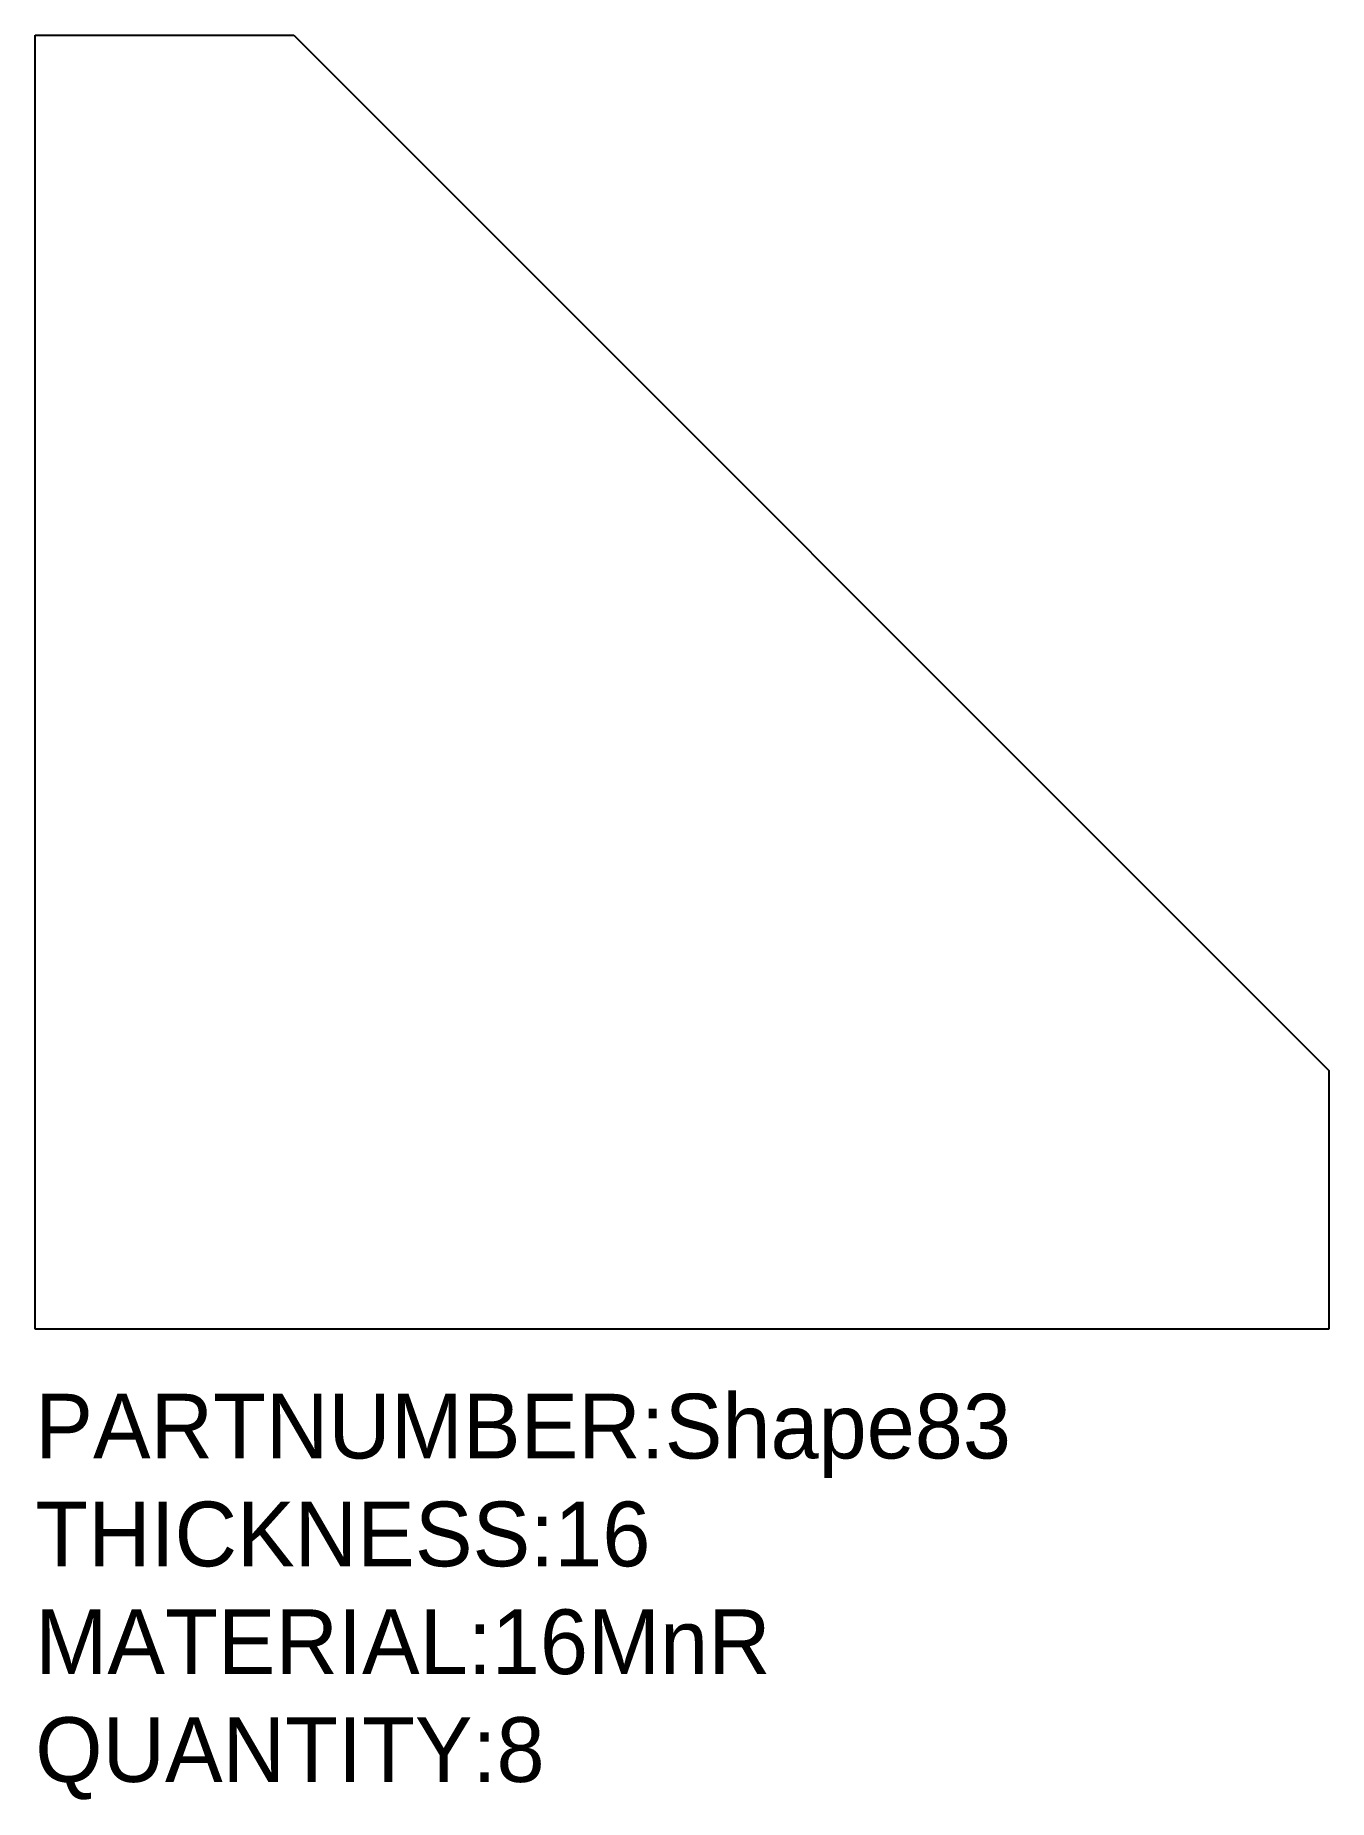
# Model space of a CAD drawing. Extents: x 0 to 200, y -73 to 200.
import ezdxf

# ---------------------------------------------------------------- set-up
doc = ezdxf.new("R2010")
doc.units = 0

msp = doc.modelspace()

# ---------------------------------------------------------------- linework, layer by layer
for p, q in [((0, 0), (0, 200)), ((0, 200), (40, 200)), ((40, 200), (200, 40)), ((200, 40), (200, 0)), ((200, 0), (0, 0))]:
    msp.add_line(p, q)

# ---------------------------------------------------------------- texts
for s, p in [('PARTNUMBER:Shape83', (0, -20)), ('THICKNESS:16', (0, -36.67)), ('MATERIAL:16MnR', (0, -53.33)), ('QUANTITY:8', (0, -70))]:
    msp.add_text(s, height=10).set_placement(p)

doc.saveas('drawing.dxf')
